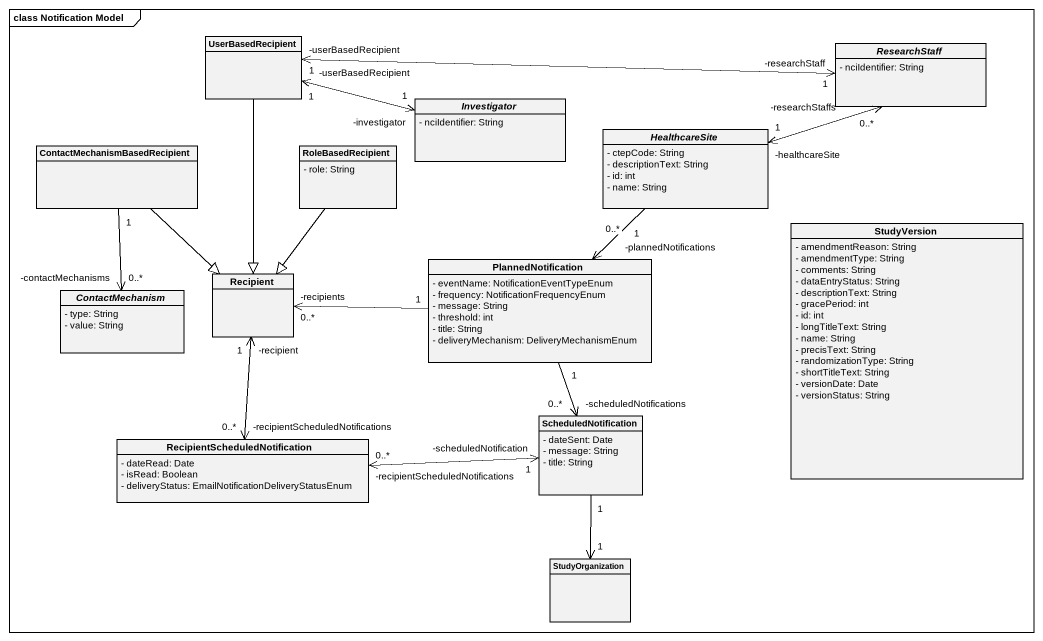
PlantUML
@startuml
mainframe class Notification Model
hide circle
hide empty members
skinparam classAttributeIconSize 0
class UserBasedRecipient
abstract class ResearchStaff {
  - nciIdentifier: String
}
abstract class Investigator {
  - nciIdentifier: String
}
class "ContactMechanismBasedRecipient" as ContactMechanismBasedRecipie
class RoleBasedRecipient {
  - role: String
}
abstract class HealthcareSite {
  - ctepCode: String
  - descriptionText: String
  - id: int
  - name: String
}
class StudyVersion {
  - amendmentReason: String
  - amendmentType: String
  - comments: String
  - dataEntryStatus: String
  - descriptionText: String
  - gracePeriod: int
  - id: int
  - longTitleText: String
  - name: String
  - precisText: String
  - randomizationType: String
  - shortTitleText: String
  - versionDate: Date
  - versionStatus: String
}
abstract class ContactMechanism {
  - type: String
  - value: String
}
class Recipient
class PlannedNotification {
  - eventName: NotificationEventTypeEnum
  - frequency: NotificationFrequencyEnum
  - message: String
  - threshold: int
  - title: String
  - deliveryMechanism: DeliveryMechanismEnum
}
class "RecipientScheduledNotification" as RecipientScheduledNotificati {
  - dateRead: Date
  - isRead: Boolean
  - deliveryStatus: EmailNotificationDeliveryStatusEnum
}
class ScheduledNotification {
  - dateSent: Date
  - message: String
  - title: String
}
class StudyOrganization
UserBasedRecipient "-userBasedRecipient\n1" <-right-> "-researchStaff\n1" ResearchStaff
UserBasedRecipient "-userBasedRecipient\n1" <-right-> "-investigator\n1" Investigator
UserBasedRecipient --|> Recipient
ResearchStaff "-researchStaffs\n0..*" <-left-> "-healthcareSite\n1" HealthcareSite
ContactMechanismBasedRecipie "1" --> "-contactMechanisms\n0..*" ContactMechanism
ContactMechanismBasedRecipie --|> Recipient
RoleBasedRecipient --|> Recipient
HealthcareSite "1" --> "-plannedNotifications\n0..*" PlannedNotification
PlannedNotification "1" -left-> "-recipients\n0..*" Recipient
PlannedNotification "1" --> "-scheduledNotifications\n0..*" ScheduledNotification
RecipientScheduledNotificati "-recipientScheduledNotifications\n0..*" <-up-> "-recipient\n1" Recipient
RecipientScheduledNotificati "-recipientScheduledNotifications\n0..*" <-right-> "-scheduledNotification\n1" ScheduledNotification
ScheduledNotification "1" --> "1" StudyOrganization
@enduml
